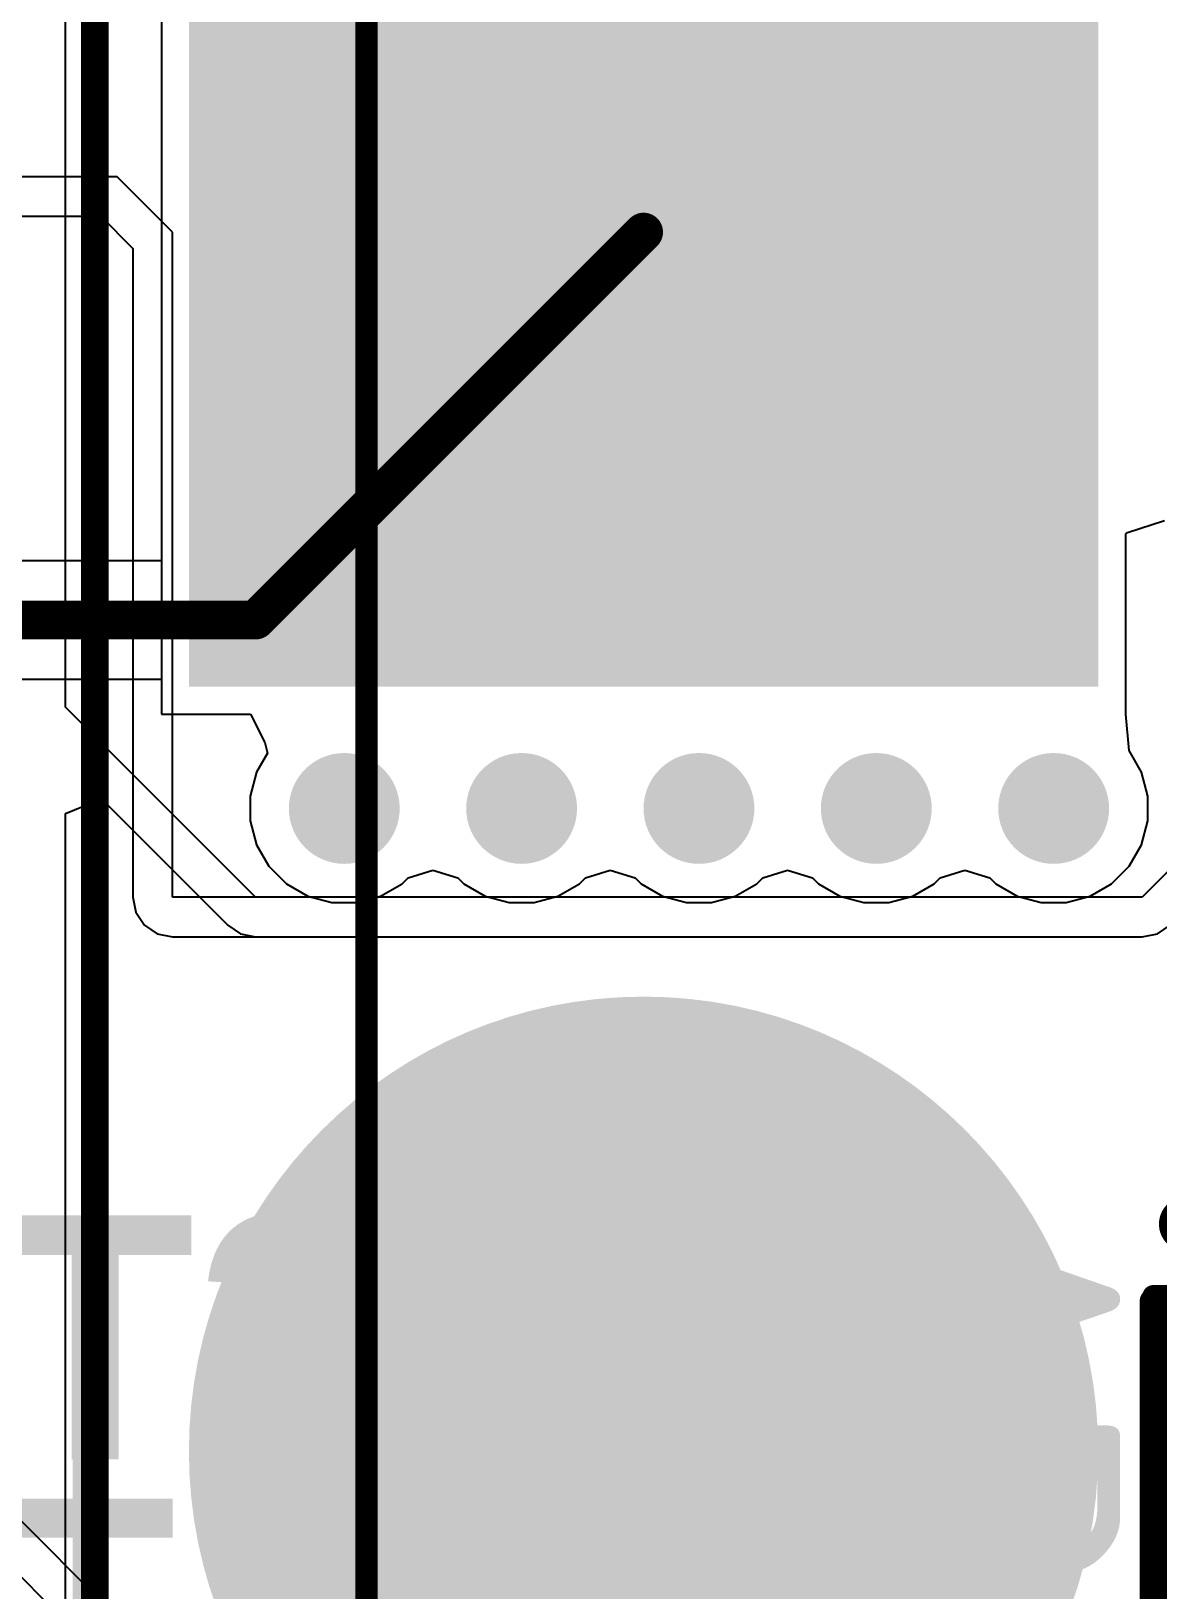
# Model space of a CAD drawing. Header units: inches. Extents: x 0 to 106, y 0 to 106.
# Drawn here: x 12.97 to 23.14, y 34.75 to 48.81 of the extents above; entities that cross this region are included whole.
import ezdxf

# ---------------------------------------------------------------- set-up
doc = ezdxf.new("R2010")
doc.units = ezdxf.units.IN
for name, color, linetype in [('Board Shape', 56, 'Continuous'), ('Bottom Layer', 5, 'Continuous'), ('Bottom Overlay', 54, 'Continuous'), ('Bottom Paste', 16, 'Continuous'), ('Bottom Solder', 6, 'Continuous'), ('Layer 1', 16, 'Continuous'), ('Layer 2', 76, 'Continuous'), ('Mechanical 13', 56, 'Continuous'), ('Multi-Layer', 9, 'Continuous'), ('Pad Holes', 156, 'Continuous'), ('Top Layer', 1, 'Continuous'), ('Top Overlay', 2, 'Continuous'), ('Top Solder', 216, 'Continuous'), ('Via Holes', 16, 'Continuous')]:
    doc.layers.add(name, color=color, linetype=linetype)
doc.styles.add('Century Gothic_Bold', font='', dxfattribs={"height": 0.2})
doc.styles.add('GOST type B', font='', dxfattribs={"height": 0.2})
doc.styles.get('Century Gothic_Bold').set_extended_font_data('Century Gothic', bold=True)
doc.styles.get('GOST type B').set_extended_font_data('GOST type B')

# ---------------------------------------------------------------- blocks, each defined once
blk = doc.blocks.new('DCDC_SAUVC26_B_197')
at = {"layer": 'Mechanical 13'}
blk.add_lwpolyline([(31, -71, 0.2, 0.2, 0), (-31, -71, 0.2, 0.2, 0)], format="xyseb", dxfattribs=at)
blk = doc.blocks.new('SMB_B_226')
at = {"layer": 'Bottom Layer'}
for points in [[(-0.6, 1.05), (-0.6, -1.05), (-2.85, -1.05), (-2.85, 1.05)], [(2.85, 1.05), (2.85, -1.05), (0.6, -1.05), (0.6, 1.05)]]:
    blk.add_hatch(color=5, dxfattribs=at).paths.add_polyline_path(points)
at = {"layer": 'Bottom Paste'}
for points in [[(-0.6, 1.05), (-0.6, -1.05), (-2.85, -1.05), (-2.85, 1.05)], [(2.85, 1.05), (2.85, -1.05), (0.6, -1.05), (0.6, 1.05)]]:
    blk.add_hatch(color=16, dxfattribs=at).paths.add_polyline_path(points)
at = {"layer": 'Bottom Solder'}
for points in [[(-0.55, 1.1), (-0.55, -1.1), (-2.9, -1.1), (-2.9, 1.1)], [(2.9, 1.1), (2.9, -1.1), (0.55, -1.1), (0.55, 1.1)]]:
    blk.add_hatch(color=6, dxfattribs=at).paths.add_polyline_path(points)
at = {"layer": 'Bottom Overlay'}
for points in [[(2.4, 1.9, 0.2, 0.2, 0), (-2.4, 1.9, 0.2, 0.2, 0)], [(-2.4, 1.45, 0.2, 0.2, 0), (-2.4, 1.9, 0.2, 0.2, 0)], [(2.4, 1.45, 0.2, 0.2, 0), (2.4, 1.9, 0.2, 0.2, 0)], [(-2.4, -1.9, 0.2, 0.2, 0), (-2.4, -1.45, 0.2, 0.2, 0)], [(2.4, -1.9, 0.2, 0.2, 0), (2.4, -1.45, 0.2, 0.2, 0)], [(2.4, -1.9, 0.2, 0.2, 0), (-2.4, -1.9, 0.2, 0.2, 0)]]:
    blk.add_lwpolyline(points, format="xyseb", dxfattribs=at)
for points in [[(-2.45, 1.9, 0.1, 0.1, 1), (-2.35, 1.9, 0.1, 0.1, 1)], [(-2.45, 1.9, 0.1, 0.1, 1), (-2.35, 1.9, 0.1, 0.1, 1)], [(2.35, 1.9, 0.1, 0.1, 1), (2.45, 1.9, 0.1, 0.1, 1)], [(2.35, 1.9, 0.1, 0.1, 1), (2.45, 1.9, 0.1, 0.1, 1)], [(-2.45, 1.45, 0.1, 0.1, 1), (-2.35, 1.45, 0.1, 0.1, 1)], [(2.35, 1.45, 0.1, 0.1, 1), (2.45, 1.45, 0.1, 0.1, 1)], [(-2.925, -1.6, 0.25, 0.25, 1), (-3.175, -1.6, 0.25, 0.25, 1)], [(-2.45, -1.45, 0.1, 0.1, 1), (-2.35, -1.45, 0.1, 0.1, 1)], [(2.35, -1.45, 0.1, 0.1, 1), (2.45, -1.45, 0.1, 0.1, 1)], [(-3.238, -1.6, 0.125, 0.125, 1), (-3.113, -1.6, 0.125, 0.125, 1)], [(-2.987, -1.6, 0.125, 0.125, 1), (-2.863, -1.6, 0.125, 0.125, 1)], [(-2.45, -1.9, 0.1, 0.1, 1), (-2.35, -1.9, 0.1, 0.1, 1)], [(-2.45, -1.9, 0.1, 0.1, 1), (-2.35, -1.9, 0.1, 0.1, 1)], [(2.35, -1.9, 0.1, 0.1, 1), (2.45, -1.9, 0.1, 0.1, 1)], [(2.35, -1.9, 0.1, 0.1, 1), (2.45, -1.9, 0.1, 0.1, 1)]]:
    blk.add_lwpolyline(points, format="xyseb", close=True, dxfattribs=at)
at = {"layer": 'Mechanical 13'}
for points in [[(2.35, 1.9, 0.25, 0.25, 0), (-2.35, 1.9, 0.25, 0.25, 0)], [(-2.35, -1.9, 0.25, 0.25, 0), (-2.35, 1.9, 0.25, 0.25, 0)], [(2.35, -1.9, 0.25, 0.25, 0), (2.35, 1.9, 0.25, 0.25, 0)], [(2.35, -1.9, 0.25, 0.25, 0), (-2.35, -1.9, 0.25, 0.25, 0)]]:
    blk.add_lwpolyline(points, format="xyseb", dxfattribs=at)
for points in [[(-2.412, 1.9, 0.125, 0.125, 1), (-2.288, 1.9, 0.125, 0.125, 1)], [(-2.412, 1.9, 0.125, 0.125, 1), (-2.288, 1.9, 0.125, 0.125, 1)], [(2.288, 1.9, 0.125, 0.125, 1), (2.412, 1.9, 0.125, 0.125, 1)], [(2.288, 1.9, 0.125, 0.125, 1), (2.412, 1.9, 0.125, 0.125, 1)], [(-2.412, -1.9, 0.125, 0.125, 1), (-2.288, -1.9, 0.125, 0.125, 1)], [(-2.412, -1.9, 0.125, 0.125, 1), (-2.288, -1.9, 0.125, 0.125, 1)], [(2.288, -1.9, 0.125, 0.125, 1), (2.412, -1.9, 0.125, 0.125, 1)], [(2.288, -1.9, 0.125, 0.125, 1), (2.412, -1.9, 0.125, 0.125, 1)]]:
    blk.add_lwpolyline(points, format="xyseb", close=True, dxfattribs=at)
at = {"layer": 'Mechanical 13', "style": 'GOST type B', "text_generation_flag": 2}
blk.add_text('VD2_4', height=2.15, rotation=-180, dxfattribs=at).set_placement((-3.3, -2.2))
blk = doc.blocks.new('XT90PB_M_261')
at = {"layer": 'Bottom Layer'}
blk.add_hatch(color=5, dxfattribs=at).paths.add_polyline_path([(-9, 4), (-1, 4), (-1, -4), (-9, -4)])
h = blk.add_hatch(color=5, dxfattribs=at)
edge = h.paths.add_edge_path()
edge.add_arc((6, 0), 4, 0, 360)
at = {"layer": 'Bottom Solder'}
blk.add_hatch(color=6, dxfattribs=at).paths.add_polyline_path([(-9.102, 4.102), (-0.898, 4.102), (-0.898, -4.102), (-9.102, -4.102)])
h = blk.add_hatch(color=6, dxfattribs=at)
edge = h.paths.add_edge_path()
edge.add_arc((6, 0), 4.102, 0, 360)
at = {"layer": 'Layer 1'}
blk.add_hatch(color=16, dxfattribs=at).paths.add_polyline_path([(-9, 4), (-1, 4), (-1, -4), (-9, -4)])
h = blk.add_hatch(color=16, dxfattribs=at)
edge = h.paths.add_edge_path()
edge.add_arc((6, 0), 4, 0, 360)
at = {"layer": 'Layer 2'}
blk.add_hatch(color=76, dxfattribs=at).paths.add_polyline_path([(-9, 4), (-1, 4), (-1, -4), (-9, -4)])
h = blk.add_hatch(color=76, dxfattribs=at)
edge = h.paths.add_edge_path()
edge.add_arc((6, 0), 4, 0, 360)
at = {"layer": 'Multi-Layer'}
blk.add_hatch(color=9, dxfattribs=at).paths.add_polyline_path([(-9, 4), (-1, 4), (-1, -4), (-9, -4)])
h = blk.add_hatch(color=9, dxfattribs=at)
edge = h.paths.add_edge_path()
edge.add_arc((6, 0), 4, 0, 360)
at = {"layer": 'Pad Holes'}
h = blk.add_hatch(color=7, dxfattribs=at)
edge = h.paths.add_edge_path()
edge.add_arc((-5, 0), 3, 0, 360)
h = blk.add_hatch(color=7, dxfattribs=at)
edge = h.paths.add_edge_path()
edge.add_arc((6, 0), 3, 0, 360)
at = {"layer": 'Top Layer'}
blk.add_hatch(color=1, dxfattribs=at).paths.add_polyline_path([(-9, 4), (-1, 4), (-1, -4), (-9, -4)])
h = blk.add_hatch(color=1, dxfattribs=at)
edge = h.paths.add_edge_path()
edge.add_arc((6, 0), 4, 0, 360)
at = {"layer": 'Top Solder'}
blk.add_hatch(color=216, dxfattribs=at).paths.add_polyline_path([(-9.102, 4.102), (-0.898, 4.102), (-0.898, -4.102), (-9.102, -4.102)])
h = blk.add_hatch(color=216, dxfattribs=at)
edge = h.paths.add_edge_path()
edge.add_arc((6, 0), 4.102, 0, 360)
at = {"layer": 'Top Overlay'}
blk.add_lwpolyline([(10.9, -4.95, 0.25, 0.25, 0), (-9.9, -4.95, 0.25, 0.25, 0)], format="xyseb", dxfattribs=at)

msp = doc.modelspace()

# ---------------------------------------------------------------- hatches: boundary and pattern name
at = {"layer": 'Bottom Layer'}
h = msp.add_hatch(color=5, dxfattribs=at)
edge = h.paths.add_edge_path()
edge.add_arc((15.8, 41.8), 0.5, 0, 360)
h = msp.add_hatch(color=5, dxfattribs=at)
edge = h.paths.add_edge_path()
edge.add_arc((17.4, 41.8), 0.5, 0, 360)
h = msp.add_hatch(color=5, dxfattribs=at)
edge = h.paths.add_edge_path()
edge.add_arc((19, 41.8), 0.5, 0, 360)
h = msp.add_hatch(color=5, dxfattribs=at)
edge = h.paths.add_edge_path()
edge.add_arc((20.6, 41.8), 0.5, 0, 360)
h = msp.add_hatch(color=5, dxfattribs=at)
edge = h.paths.add_edge_path()
edge.add_arc((22.2, 41.8), 0.5, 0, 360)
at = {"layer": 'Layer 1'}
h = msp.add_hatch(color=16, dxfattribs=at)
edge = h.paths.add_edge_path()
edge.add_arc((15.8, 41.8), 0.5, 0, 360)
h = msp.add_hatch(color=16, dxfattribs=at)
edge = h.paths.add_edge_path()
edge.add_arc((17.4, 41.8), 0.5, 0, 360)
h = msp.add_hatch(color=16, dxfattribs=at)
edge = h.paths.add_edge_path()
edge.add_arc((19, 41.8), 0.5, 0, 360)
h = msp.add_hatch(color=16, dxfattribs=at)
edge = h.paths.add_edge_path()
edge.add_arc((20.6, 41.8), 0.5, 0, 360)
h = msp.add_hatch(color=16, dxfattribs=at)
edge = h.paths.add_edge_path()
edge.add_arc((22.2, 41.8), 0.5, 0, 360)
at = {"layer": 'Layer 2'}
h = msp.add_hatch(color=76, dxfattribs=at)
edge = h.paths.add_edge_path()
edge.add_arc((15.8, 41.8), 0.5, 0, 360)
h = msp.add_hatch(color=76, dxfattribs=at)
edge = h.paths.add_edge_path()
edge.add_arc((17.4, 41.8), 0.5, 0, 360)
h = msp.add_hatch(color=76, dxfattribs=at)
edge = h.paths.add_edge_path()
edge.add_arc((19, 41.8), 0.5, 0, 360)
h = msp.add_hatch(color=76, dxfattribs=at)
edge = h.paths.add_edge_path()
edge.add_arc((20.6, 41.8), 0.5, 0, 360)
h = msp.add_hatch(color=76, dxfattribs=at)
edge = h.paths.add_edge_path()
edge.add_arc((22.2, 41.8), 0.5, 0, 360)
at = {"layer": 'Top Layer'}
h = msp.add_hatch(color=1, dxfattribs=at)
edge = h.paths.add_edge_path()
edge.add_arc((15.8, 41.8), 0.5, 0, 360)
h = msp.add_hatch(color=1, dxfattribs=at)
edge = h.paths.add_edge_path()
edge.add_arc((17.4, 41.8), 0.5, 0, 360)
h = msp.add_hatch(color=1, dxfattribs=at)
edge = h.paths.add_edge_path()
edge.add_arc((19, 41.8), 0.5, 0, 360)
h = msp.add_hatch(color=1, dxfattribs=at)
edge = h.paths.add_edge_path()
edge.add_arc((20.6, 41.8), 0.5, 0, 360)
h = msp.add_hatch(color=1, dxfattribs=at)
edge = h.paths.add_edge_path()
edge.add_arc((22.2, 41.8), 0.5, 0, 360)
at = {"layer": 'Via Holes'}
h = msp.add_hatch(color=7, dxfattribs=at)
edge = h.paths.add_edge_path()
edge.add_arc((15.8, 41.8), 0.25, 0, 360)
h = msp.add_hatch(color=7, dxfattribs=at)
edge = h.paths.add_edge_path()
edge.add_arc((17.4, 41.8), 0.25, 0, 360)
h = msp.add_hatch(color=7, dxfattribs=at)
edge = h.paths.add_edge_path()
edge.add_arc((19, 41.8), 0.25, 0, 360)
h = msp.add_hatch(color=7, dxfattribs=at)
edge = h.paths.add_edge_path()
edge.add_arc((20.6, 41.8), 0.25, 0, 360)
h = msp.add_hatch(color=7, dxfattribs=at)
edge = h.paths.add_edge_path()
edge.add_arc((22.2, 41.8), 0.25, 0, 360)

# ---------------------------------------------------------------- linework, layer by layer
at = {"layer": 'Board Shape'}
msp.add_lwpolyline([(29.284, 5.602, 0.2, 0.2, -0.680615), (37.984, 103.828, 0.2, 0.2, 0)], format="xyseb", dxfattribs=at)
at = {"layer": 'Bottom Layer'}
for p, q in [((14.15, 51.35), (14.15, 44.035)), ((22.867, 44.29), (23.2, 44.398)), ((22.85, 44.277), (22.867, 44.29)), ((22.85, 42.81), (22.85, 44.277)), ((14.15, 44.035), (8.867, 44.035)), ((8.867, 42.965), (14.15, 42.965)), ((14.15, 42.965), (14.15, 42.65)), ((22.85, 42.65), (22.85, 42.81)), ((14.15, 42.65), (14.953, 42.65)), ((14.953, 42.65), (15.082, 42.396)), ((22.88, 42.322), (22.85, 42.65)), ((15.082, 42.396), (15.107, 42.3)), ((15.107, 42.3), (15.008, 42.128)), ((22.992, 42.128), (22.88, 42.322)), ((15.008, 42.128), (14.95, 41.912)), ((23.05, 41.912), (22.992, 42.128)), ((14.95, 41.912), (14.95, 41.688)), ((23.05, 41.688), (23.05, 41.912)), ((14.95, 41.688), (15.008, 41.472)), ((22.992, 41.472), (23.05, 41.688)), ((15.008, 41.472), (15.12, 41.278)), ((22.88, 41.278), (22.992, 41.472)), ((15.12, 41.278), (15.278, 41.12)), ((16.376, 41.174), (16.6, 41.242)), ((16.6, 41.242), (16.824, 41.174)), ((17.976, 41.174), (18.2, 41.242)), ((18.2, 41.242), (18.424, 41.174)), ((19.576, 41.174), (19.8, 41.242)), ((19.8, 41.242), (20.024, 41.174)), ((21.176, 41.174), (21.4, 41.242)), ((21.4, 41.242), (21.624, 41.174)), ((22.722, 41.12), (22.88, 41.278)), ((15.278, 41.12), (15.472, 41.008)), ((16.128, 41.008), (16.322, 41.12)), ((16.322, 41.12), (16.376, 41.174)), ((16.824, 41.174), (16.878, 41.12)), ((16.878, 41.12), (17.072, 41.008)), ((17.728, 41.008), (17.922, 41.12)), ((17.922, 41.12), (17.976, 41.174)), ((18.424, 41.174), (18.478, 41.12)), ((18.478, 41.12), (18.672, 41.008)), ((19.328, 41.008), (19.522, 41.12)), ((19.522, 41.12), (19.576, 41.174)), ((20.024, 41.174), (20.078, 41.12)), ((20.078, 41.12), (20.272, 41.008)), ((20.928, 41.008), (21.122, 41.12)), ((21.122, 41.12), (21.176, 41.174)), ((21.624, 41.174), (21.678, 41.12)), ((21.678, 41.12), (21.872, 41.008)), ((22.528, 41.008), (22.722, 41.12)), ((15.472, 41.008), (15.688, 40.95)), ((15.688, 40.95), (15.912, 40.95)), ((15.912, 40.95), (16.128, 41.008)), ((17.072, 41.008), (17.288, 40.95)), ((17.288, 40.95), (17.512, 40.95)), ((17.512, 40.95), (17.728, 41.008)), ((18.672, 41.008), (18.888, 40.95)), ((18.888, 40.95), (19.112, 40.95)), ((19.112, 40.95), (19.328, 41.008)), ((20.272, 41.008), (20.488, 40.95)), ((20.488, 40.95), (20.712, 40.95)), ((20.712, 40.95), (20.928, 41.008)), ((21.872, 41.008), (22.088, 40.95)), ((22.088, 40.95), (22.312, 40.95)), ((22.312, 40.95), (22.528, 41.008))]:
    msp.add_line(p, q, dxfattribs=at)
for points in [[(15, 43.5, 0.35, 0.35, 0), (18.5, 47, 0.35, 0.35, 0)], [(8.2, 43.5, 0.35, 0.35, 0), (15, 43.5, 0.35, 0.35, 0)]]:
    msp.add_lwpolyline(points, format="xyseb", dxfattribs=at)
for points in [[(18.413, 47, 0.175, 0.175, 1), (18.588, 47, 0.175, 0.175, 1)], [(14.913, 43.5, 0.175, 0.175, 1), (15.088, 43.5, 0.175, 0.175, 1)], [(14.913, 43.5, 0.175, 0.175, 1), (15.088, 43.5, 0.175, 0.175, 1)]]:
    msp.add_lwpolyline(points, format="xyseb", close=True, dxfattribs=at)
at = {"layer": 'Layer 1'}
for p, q in [((13.285, 42.715), (13.285, 52.424)), ((25, 43), (23, 41)), ((15, 41), (13.285, 42.715)), ((13.285, 41.753), (13.609, 41.887)), ((13.609, 41.887), (14.748, 40.748)), ((13.285, 33.972), (13.285, 41.753)), ((23, 41), (15, 41)), ((14.748, 40.748), (14.863, 40.67)), ((14.863, 40.67), (15, 40.643)), ((15, 40.643), (23, 40.643)), ((23, 40.643), (23.137, 40.67)), ((23.137, 40.67), (23.252, 40.748))]:
    msp.add_line(p, q, dxfattribs=at)
at = {"layer": 'Layer 2'}
for p, q in [((14.15, 51.35), (14.15, 42.65)), ((22.867, 44.29), (23.2, 44.398)), ((22.85, 44.277), (22.867, 44.29)), ((22.85, 42.81), (22.85, 44.277)), ((22.85, 42.65), (22.85, 42.81)), ((14.15, 42.65), (14.953, 42.65)), ((14.953, 42.65), (15.082, 42.396)), ((22.88, 42.322), (22.85, 42.65)), ((15.082, 42.396), (15.107, 42.3)), ((15.107, 42.3), (15.008, 42.128)), ((22.992, 42.128), (22.88, 42.322)), ((15.008, 42.128), (14.95, 41.912)), ((23.05, 41.912), (22.992, 42.128)), ((14.95, 41.912), (14.95, 41.688)), ((23.05, 41.688), (23.05, 41.912)), ((14.95, 41.688), (15.008, 41.472)), ((22.992, 41.472), (23.05, 41.688)), ((15.008, 41.472), (15.12, 41.278)), ((22.88, 41.278), (22.992, 41.472)), ((15.12, 41.278), (15.278, 41.12)), ((16.376, 41.174), (16.6, 41.242)), ((16.6, 41.242), (16.824, 41.174)), ((17.976, 41.174), (18.2, 41.242)), ((18.2, 41.242), (18.424, 41.174)), ((19.576, 41.174), (19.8, 41.242)), ((19.8, 41.242), (20.024, 41.174)), ((21.176, 41.174), (21.4, 41.242)), ((21.4, 41.242), (21.624, 41.174)), ((22.722, 41.12), (22.88, 41.278)), ((15.278, 41.12), (15.472, 41.008)), ((16.128, 41.008), (16.322, 41.12)), ((16.322, 41.12), (16.376, 41.174)), ((16.824, 41.174), (16.878, 41.12)), ((16.878, 41.12), (17.072, 41.008)), ((17.728, 41.008), (17.922, 41.12)), ((17.922, 41.12), (17.976, 41.174)), ((18.424, 41.174), (18.478, 41.12)), ((18.478, 41.12), (18.672, 41.008)), ((19.328, 41.008), (19.522, 41.12)), ((19.522, 41.12), (19.576, 41.174)), ((20.024, 41.174), (20.078, 41.12)), ((20.078, 41.12), (20.272, 41.008)), ((20.928, 41.008), (21.122, 41.12)), ((21.122, 41.12), (21.176, 41.174)), ((21.624, 41.174), (21.678, 41.12)), ((21.678, 41.12), (21.872, 41.008)), ((22.528, 41.008), (22.722, 41.12)), ((15.472, 41.008), (15.688, 40.95)), ((15.688, 40.95), (15.912, 40.95)), ((15.912, 40.95), (16.128, 41.008)), ((17.072, 41.008), (17.288, 40.95)), ((17.288, 40.95), (17.512, 40.95)), ((17.512, 40.95), (17.728, 41.008)), ((18.672, 41.008), (18.888, 40.95)), ((18.888, 40.95), (19.112, 40.95)), ((19.112, 40.95), (19.328, 41.008)), ((20.272, 41.008), (20.488, 40.95)), ((20.488, 40.95), (20.712, 40.95)), ((20.712, 40.95), (20.928, 41.008)), ((21.872, 41.008), (22.088, 40.95)), ((22.088, 40.95), (22.312, 40.95)), ((22.312, 40.95), (22.528, 41.008))]:
    msp.add_line(p, q, dxfattribs=at)
at = {"layer": 'Top Layer'}
for p, q in [((13.75, 47.5), (9.75, 47.5)), ((14.25, 47), (13.75, 47.5)), ((9.75, 47.143), (13.602, 47.143)), ((13.602, 47.143), (13.893, 46.852)), ((14.25, 41), (14.25, 47)), ((13.893, 46.852), (13.893, 41)), ((26.75, 44.75), (23, 41)), ((13.893, 41), (13.92, 40.863)), ((23, 41), (14.25, 41)), ((13.92, 40.863), (13.998, 40.748)), ((13.998, 40.748), (14.113, 40.67)), ((14.113, 40.67), (14.25, 40.643)), ((14.25, 40.643), (23, 40.643)), ((23, 40.643), (23.137, 40.67)), ((23.137, 40.67), (23.252, 40.748)), ((18.502, 29.752), (9.357, 38.898)), ((9, 38.75), (18.25, 29.5))]:
    msp.add_line(p, q, dxfattribs=at)

# ---------------------------------------------------------------- block references
at = {"rotation": 270}
for name, p in [('DCDC_SAUVC26_B_197', (87, 56)), ('XT90PB_M_261', (18.5, 42)), ('SMB_B_226', (25, 35))]:
    msp.add_blockref(name, p, dxfattribs=at)

# ---------------------------------------------------------------- texts
at = {"layer": 'Top Overlay', "style": 'Century Gothic_Bold'}
for s, p in [('VBAT2', (6.443, 35.928)), ('LAG+', (6.443, 34.333))]:
    msp.add_text(s, height=2.2, rotation=360, dxfattribs=at).set_placement(p)

doc.saveas('drawing.dxf')
